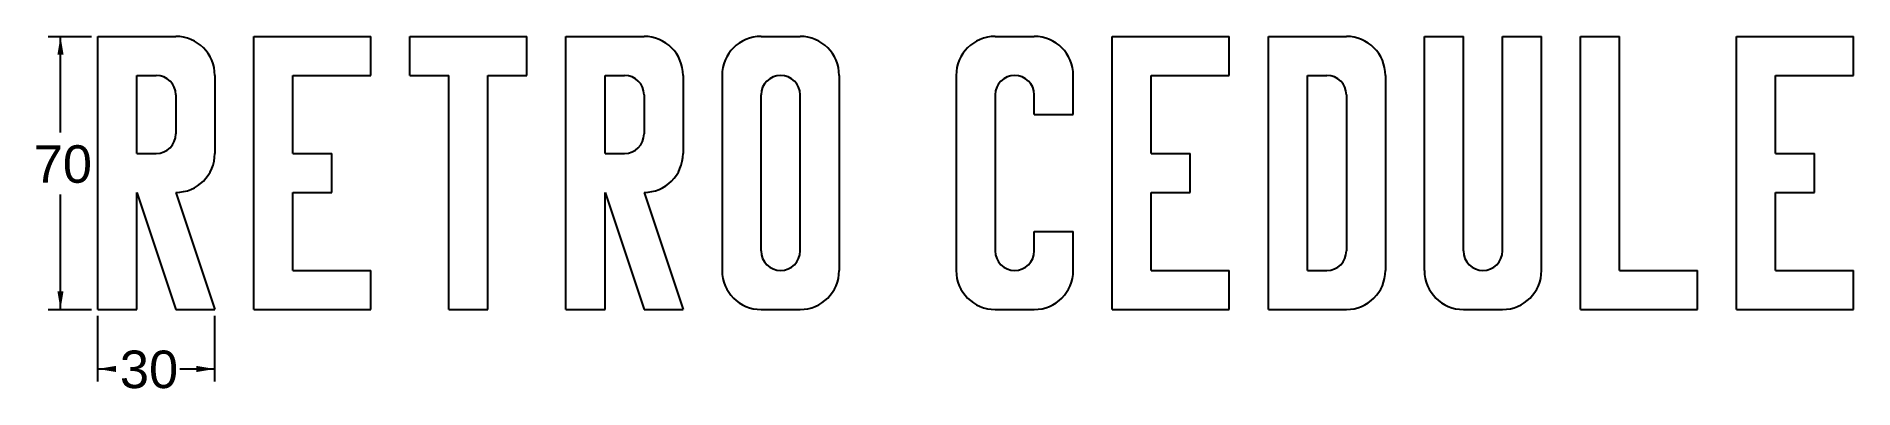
# Model space of a CAD drawing. Extents: x -216 to 250, y -80 to 10.
import ezdxf

# ---------------------------------------------------------------- set-up
doc = ezdxf.new("R2010")
doc.units = 0
doc.layers.add('DEFAULT', color=7, linetype='CONTINUOUS')
doc.styles.add('ARIAL', font='arial.ttf')

msp = doc.modelspace()

# ---------------------------------------------------------------- linework, layer by layer
at = {"layer": 'DEFAULT'}
for p, q in [((-212.722603, 10), (-201.5875, 10)), ((-209.547603, -14.682651), (-209.547603, 10)), ((-200, -60), (-200, 10)), ((-200, 10), (-190, 10)), ((-190, 10), (-180, 10)), ((-160, -60), (-160, 10)), ((-160, 10), (-130, 10)), ((-130, 0), (-130, 10)), ((-120, 0), (-120, 10)), ((-120, 10), (-90, 10)), ((-90, 0), (-90, 10)), ((-80, -60), (-80, 10)), ((-80, 10), (-60, 10)), ((-30, 10), (-20, 10)), ((30, 10), (40, 10)), ((60, -60), (60, 10)), ((60, 10), (90, 10)), ((90, 0), (90, 10)), ((100, -60), (100, 10)), ((100, 10), (120, 10)), ((140, 10), (150, 10)), ((140, -50), (140, 10)), ((150, -45), (150, 10)), ((160, 10), (170, 10)), ((160, -45), (160, 10)), ((170, -50), (170, 10)), ((180, -60), (180, 10)), ((180, 10), (190, 10)), ((190, -50), (190, 10)), ((220, -60), (220, 10)), ((220, 10), (250, 10)), ((250, 0), (250, 10)), ((-190, -20), (-190, 0)), ((-190, 0), (-185, 0)), ((-170, 0), (-170, -20)), ((-150, 0), (-130, 0)), ((-150, -20), (-150, 0)), ((-120, 0), (-110, 0)), ((-110, -60), (-110, 0)), ((-100, 0), (-90, 0)), ((-100, -60), (-100, 0)), ((-70, -20), (-70, 0)), ((-70, 0), (-65, 0)), ((-50, 0), (-50, -20)), ((-40, 0), (-40, -50)), ((-25, 0), (-25, 0)), ((-10, 0), (-10, -50)), ((20, 0), (20, -50)), ((50, -10), (50, 0)), ((70, 0), (90, 0)), ((70, -20), (70, 0)), ((110, -50), (110, 0)), ((110, 0), (115, 0)), ((130, 0), (130, -50)), ((230, 0), (250, 0)), ((230, -20), (230, 0)), ((35, 0), (35, 0)), ((-180, -5), (-180, -15)), ((-60, -5), (-60, -15)), ((-30, -45), (-30, -5)), ((-20, -45), (-20, -5)), ((30, -5), (30, -45)), ((40, -10), (40, -5)), ((120, -5), (120, -45)), ((40, -10), (50, -10)), ((-190, -20), (-185, -20)), ((-150, -20), (-140, -20)), ((-140, -30), (-140, -20)), ((-70, -20), (-65, -20)), ((70, -20), (80, -20)), ((80, -30), (80, -20)), ((230, -20), (240, -20)), ((240, -30), (240, -20)), ((-209.547603, -60), (-209.547603, -30.557651)), ((-190, -60), (-190, -30)), ((-190, -30), (-180, -60)), ((-180, -30), (-170, -60)), ((-180, -30), (-180, -30)), ((-150, -30), (-140, -30)), ((-150, -50), (-150, -30)), ((-70, -60), (-70, -30)), ((-70, -30), (-60, -60)), ((-60, -30), (-50, -60)), ((-60, -30), (-60, -30)), ((70, -30), (80, -30)), ((70, -50), (70, -30)), ((230, -30), (240, -30)), ((230, -50), (230, -30)), ((40, -40), (50, -40)), ((40, -45), (40, -40)), ((50, -50), (50, -40)), ((-150, -50), (-130, -50)), ((-130, -60), (-130, -50)), ((-25, -50), (-25, -50)), ((35, -50), (35, -50)), ((70, -50), (90, -50)), ((90, -60), (90, -50)), ((110, -50), (115, -50)), ((155, -50), (155, -50)), ((190, -50), (210, -50)), ((210, -60), (210, -50)), ((230, -50), (250, -50)), ((250, -60), (250, -50)), ((-212.722603, -60), (-201.5875, -60)), ((-200, -60), (-190, -60)), ((-180, -60), (-170, -60)), ((-160, -60), (-130, -60)), ((-110, -60), (-100, -60)), ((-80, -60), (-70, -60)), ((-60, -60), (-50, -60)), ((-30, -60), (-20, -60)), ((30, -60), (40, -60)), ((60, -60), (90, -60)), ((100, -60), (120, -60)), ((150, -60), (160, -60)), ((180, -60), (210, -60)), ((220, -60), (250, -60)), ((-200, -78.410299), (-200, -61.5875)), ((-170, -78.410299), (-170, -61.5875)), ((-200, -75.235299), (-195.928497, -75.235299)), ((-178.923788, -75.235299), (-170, -75.235299))]:
    msp.add_line(p, q, dxfattribs=at)
for centre, radius, start, end in [((-180, 0), 10, 0, 90), ((-60, 0), 10, 0, 90), ((-30, 0), 10, 90, 180), ((-20, 0), 10, 0, 90), ((30, 0), 10, 90, 180), ((40, 0), 10, 0, 90), ((120, 0), 10, 0, 90), ((-185, -5), 5, 0, 90), ((-65, -5), 5, 0, 90), ((-25, -5), 5, 90, 180), ((-25, -5), 5, 0, 90), ((35, -5), 5, 90, 180), ((35, -5), 5, 0, 90), ((115, -5), 5, 0, 90), ((-185, -15), 5, 270, 360), ((-65, -15), 5, 270, 360), ((-180, -20), 10, 270, 360), ((-60, -20), 10, 270, 360), ((-25, -45), 5, 180, 270), ((-25, -45), 5, 270, 0), ((35, -45), 5, 180, 270), ((35, -45), 5, 270, 0), ((115, -45), 5, 270, 360), ((155, -45), 5, 180, 270), ((155, -45), 5, 270, 0), ((-30, -50), 10, 180, 270), ((-20, -50), 10, 270, 360), ((30, -50), 10, 180, 270), ((40, -50), 10, 270, 0), ((120, -50), 10, 270, 360), ((150, -50), 10, 180, 270), ((160, -50), 10, 270, 0)]:
    msp.add_arc(centre, radius, start, end, dxfattribs=at)
for points in [[(-208.764267, 5.302299), (-210.330939, 5.302299), (-209.547603, 10)], [(-210.330939, -55.302299), (-208.764267, -55.302299), (-209.547603, -60)], [(-195.302299, -74.452734), (-195.302299, -76.017864), (-200, -75.235299)], [(-174.697701, -76.017864), (-174.697701, -74.452734), (-170, -75.235299)]]:
    msp.add_solid(points, dxfattribs=at)

# ---------------------------------------------------------------- texts
at = {"layer": 'DEFAULT', "style": 'ARIAL'}
for s, p in [('70', (-216.425539, -27.532319)), ('30', (-194.340997, -80.147467))]:
    msp.add_text(s, height=9.625263, dxfattribs=at).set_placement(p)

doc.saveas('drawing.dxf')
